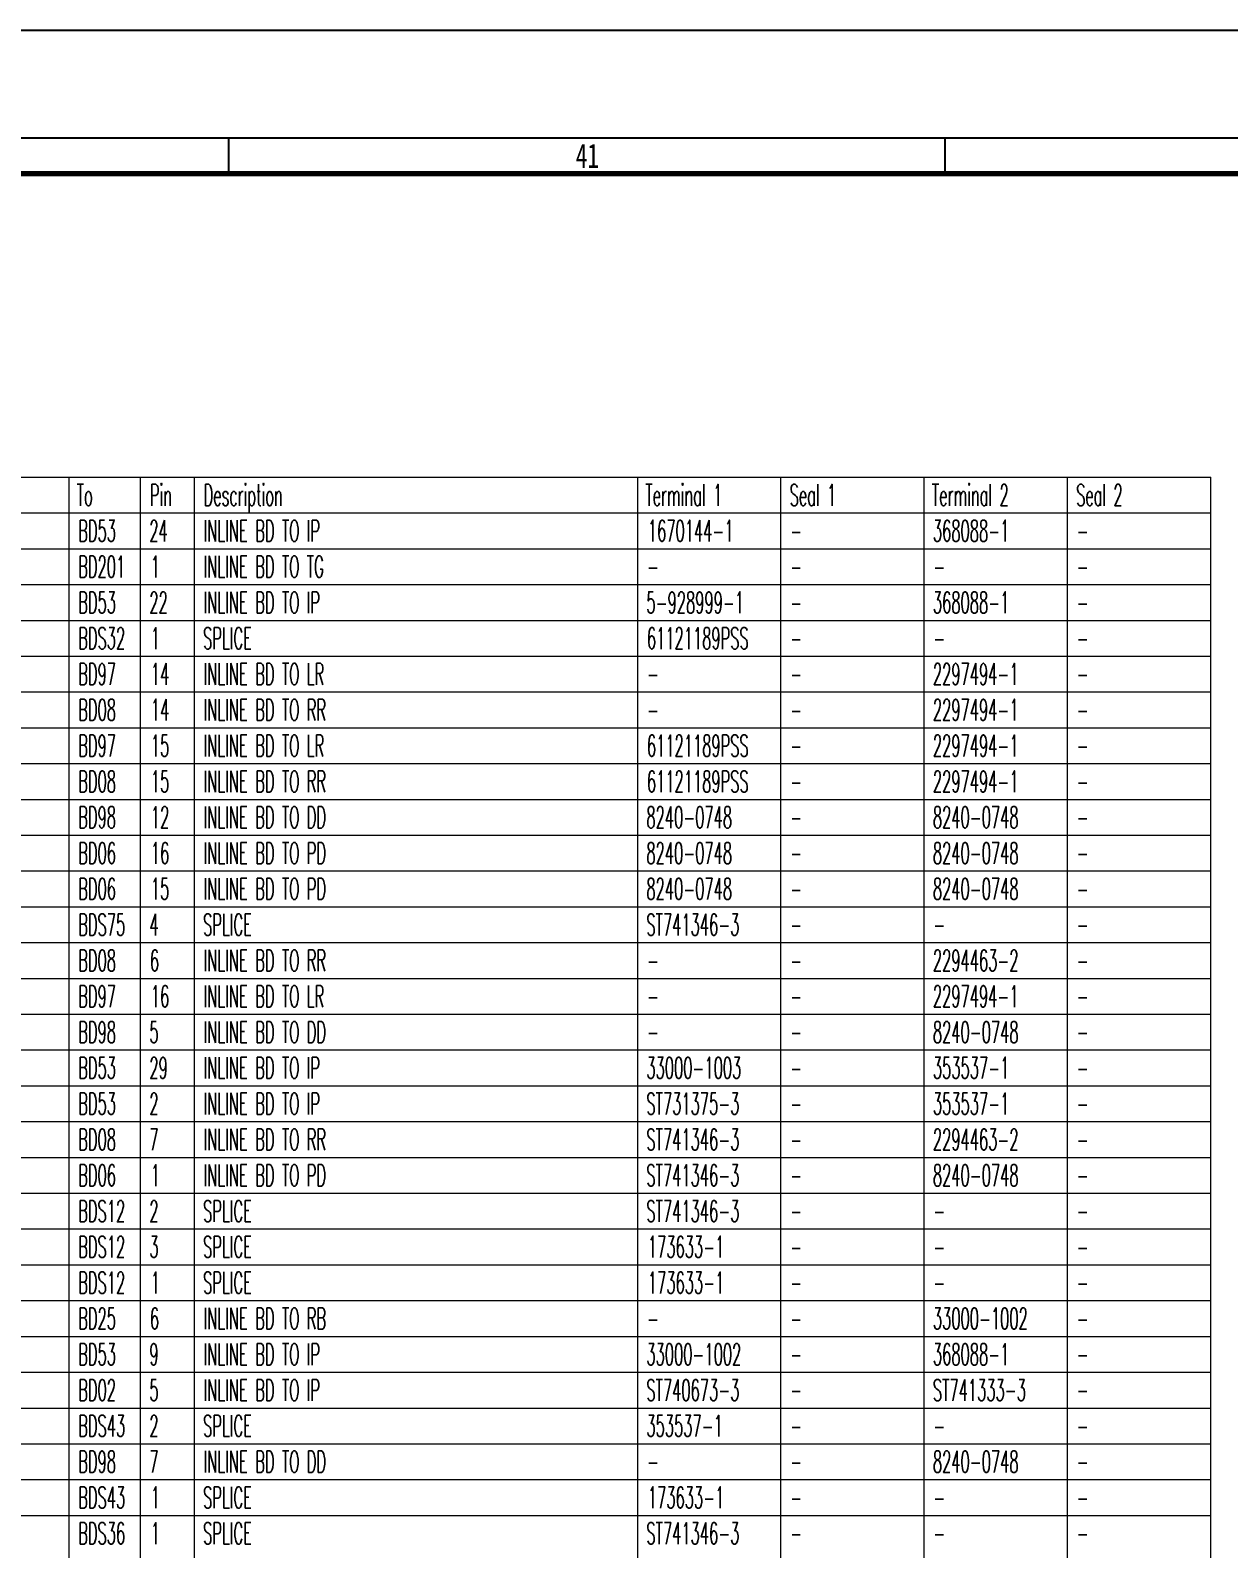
# Model space of a CAD drawing. Header units: inches. Extents: x 47316 to 59086, y 3141 to 11743.
# Drawn here: x 54240.2 to 54407.5, y 6247 to 6459 of the extents above; entities that cross this region are included whole.
import ezdxf

# ---------------------------------------------------------------- set-up
doc = ezdxf.new("R2010")
doc.units = ezdxf.units.IN
doc.header["$MEASUREMENT"] = 0
doc.styles.add('MtX_FangSong_GB2312', font='')
doc.styles.get("Standard").update_dxf_attribs({"font": ''})
doc.styles.get('MtX_FangSong_GB2312').set_extended_font_data('FangSong_GB2312')
doc.styles.get('Standard').set_extended_font_data('SimSun')

msp = doc.modelspace()

# ---------------------------------------------------------------- linework, layer by layer
at = {"color": 0}
for p, q in [((55003.93, 6459.03), (50247.93, 6459.03)), ((50267.93, 6444.03), (54956.93, 6444.03)), ((54267.93, 6439.03), (54267.93, 6444.03)), ((54367.93, 6439.03), (54367.93, 6444.03))]:
    msp.add_line(p, q, dxfattribs=at)
at = {"color": 0, "lineweight": 70}
msp.add_line((50267.93, 6439.03), (54983.93, 6439.03), dxfattribs=at)
at = {"color": 0, "linetype": 'Continuous', "lineweight": 15}
for p, q in [((54078.14, 6396.63), (54404.99, 6396.63)), ((54245.6, 5891.63), (54245.6, 6396.63)), ((54255.6, 5891.63), (54255.6, 6396.63)), ((54263.1, 5891.63), (54263.1, 6396.63)), ((54324.99, 5891.63), (54324.99, 6396.63)), ((54344.99, 5891.63), (54344.99, 6396.63)), ((54364.99, 5891.63), (54364.99, 6396.63)), ((54384.99, 5891.63), (54384.99, 6396.63)), ((54404.99, 5891.63), (54404.99, 6396.63)), ((54078.14, 6391.63), (54404.99, 6391.63)), ((54078.14, 6386.63), (54404.99, 6386.63)), ((54078.14, 6381.63), (54404.99, 6381.63)), ((54078.14, 6376.63), (54404.99, 6376.63)), ((54078.14, 6371.63), (54404.99, 6371.63)), ((54078.14, 6366.63), (54404.99, 6366.63)), ((54078.14, 6361.63), (54404.99, 6361.63)), ((54078.14, 6356.63), (54404.99, 6356.63)), ((54078.14, 6351.63), (54404.99, 6351.63)), ((54078.14, 6346.63), (54404.99, 6346.63)), ((54078.14, 6341.63), (54404.99, 6341.63)), ((54078.14, 6336.63), (54404.99, 6336.63)), ((54078.14, 6331.63), (54404.99, 6331.63)), ((54078.14, 6326.63), (54404.99, 6326.63)), ((54078.14, 6321.63), (54404.99, 6321.63)), ((54078.14, 6316.63), (54404.99, 6316.63)), ((54078.14, 6311.63), (54404.99, 6311.63)), ((54078.14, 6306.63), (54404.99, 6306.63)), ((54078.14, 6301.63), (54404.99, 6301.63)), ((54078.14, 6296.63), (54404.99, 6296.63)), ((54078.14, 6291.63), (54404.99, 6291.63)), ((54078.14, 6286.63), (54404.99, 6286.63)), ((54078.14, 6281.63), (54404.99, 6281.63)), ((54078.14, 6276.63), (54404.99, 6276.63)), ((54078.14, 6271.63), (54404.99, 6271.63)), ((54078.14, 6266.63), (54404.99, 6266.63)), ((54078.14, 6261.63), (54404.99, 6261.63)), ((54078.14, 6256.63), (54404.99, 6256.63)), ((54078.14, 6251.63), (54404.99, 6251.63))]:
    msp.add_line(p, q, dxfattribs=at)

# ---------------------------------------------------------------- texts
at = {"color": 0, "style": 'MtX_FangSong_GB2312', "width": 0.7}
msp.add_text('41', height=3.4, dxfattribs=at).set_placement((54316.35, 6439.83))
at = {"color": 140, "linetype": 'Continuous', "lineweight": 15, "char_height": 3, "attachment_point": 1}
for s, insert, width in [('\\Fromans.shx;\\W0.5000000000;\\T1.0000000000;\\o\\lTo', (54246.67, 6395.63), 2.5), ('\\Fromans.shx;\\W0.5000000000;\\T1.0000000000;\\o\\lPin', (54256.89, 6395.63), 3.4286), ('\\Fromans.shx;\\W0.5000000000;\\T1.0000000000;\\o\\lDescription', (54264.39, 6395.63), 12.2857), ('\\Fromans.shx;\\W0.5000000000;\\T1.0000000000;\\o\\lTerminal 1', (54326.06, 6395.63), 12.2857), ('\\Fromans.shx;\\W0.5000000000;\\T1.0000000000;\\o\\lSeal 1', (54346.21, 6395.63), 7.5714), ('\\Fromans.shx;\\W0.5000000000;\\T1.0000000000;\\o\\lTerminal 2', (54366.06, 6395.63), 12.2857), ('\\Fromans.shx;\\W0.5000000000;\\T1.0000000000;\\o\\lSeal 2', (54386.21, 6395.63), 7.5714)]:
    msp.add_mtext(s, dxfattribs=dict(at, insert=insert, width=width))
at = {"color": 7, "linetype": 'Continuous', "lineweight": 15, "char_height": 3, "attachment_point": 1}
for s, insert, width in [('\\Fromans.shx;\\W0.5000000000;\\T1.0000000000;\\o\\lBD53', (54246.89, 6390.63), 5.8571), ('\\Fromans.shx;\\W0.5000000000;\\T1.0000000000;\\o\\l24', (54256.82, 6390.63), 2.8571), ('\\Fromans.shx;\\W0.5000000000;\\T1.0000000000;\\o\\lINLINE BD TO IP', (54264.39, 6390.63), 19.1429), ('\\Fromans.shx;\\W0.5000000000;\\T1.0000000000;\\o\\l1670144-1', (54326.42, 6390.63), 13.2857), ('\\Fromans.shx;\\W0.5000000000;\\T1.0000000000;\\o\\l-', (54346.28, 6390.63), 1.8571), ('\\Fromans.shx;\\W0.5000000000;\\T1.0000000000;\\o\\l368088-1', (54366.21, 6390.63), 11.8571), ('\\Fromans.shx;\\W0.5000000000;\\T1.0000000000;\\o\\l-', (54386.28, 6390.63), 1.8571), ('\\Fromans.shx;\\W0.5000000000;\\T1.0000000000;\\o\\lBD201', (54246.89, 6385.63), 7.2857), ('\\Fromans.shx;\\W0.5000000000;\\T1.0000000000;\\o\\l1', (54257.03, 6385.63), 1.4286), ('\\Fromans.shx;\\W0.5000000000;\\T1.0000000000;\\o\\lINLINE BD TO TG', (54264.39, 6385.63), 19.7143), ('\\Fromans.shx;\\W0.5000000000;\\T1.0000000000;\\o\\l-', (54326.28, 6385.63), 1.8571), ('\\Fromans.shx;\\W0.5000000000;\\T1.0000000000;\\o\\l-', (54346.28, 6385.63), 1.8571), ('\\Fromans.shx;\\W0.5000000000;\\T1.0000000000;\\o\\l-', (54366.28, 6385.63), 1.8571), ('\\Fromans.shx;\\W0.5000000000;\\T1.0000000000;\\o\\l-', (54386.28, 6385.63), 1.8571), ('\\Fromans.shx;\\W0.5000000000;\\T1.0000000000;\\o\\lBD53', (54246.89, 6380.63), 5.8571), ('\\Fromans.shx;\\W0.5000000000;\\T1.0000000000;\\o\\l22', (54256.82, 6380.63), 2.8571), ('\\Fromans.shx;\\W0.5000000000;\\T1.0000000000;\\o\\lINLINE BD TO IP', (54264.39, 6380.63), 19.1429), ('\\Fromans.shx;\\W0.5000000000;\\T1.0000000000;\\o\\l5-928999-1', (54326.21, 6380.63), 15.1429), ('\\Fromans.shx;\\W0.5000000000;\\T1.0000000000;\\o\\l368088-1', (54366.21, 6380.63), 11.8571), ('\\Fromans.shx;\\W0.5000000000;\\T1.0000000000;\\o\\l-', (54346.28, 6380.63), 1.8571), ('\\Fromans.shx;\\W0.5000000000;\\T1.0000000000;\\o\\l-', (54386.28, 6380.63), 1.8571), ('\\Fromans.shx;\\W0.5000000000;\\T1.0000000000;\\o\\lBDS32', (54246.89, 6375.63), 7.2857), ('\\Fromans.shx;\\W0.5000000000;\\T1.0000000000;\\o\\l1', (54257.03, 6375.63), 1.4286), ('\\Fromans.shx;\\W0.5000000000;\\T1.0000000000;\\o\\lSPLICE', (54264.32, 6375.63), 7.5714), ('\\Fromans.shx;\\W0.5000000000;\\T1.0000000000;\\o\\l61121189PSS', (54326.28, 6375.63), 15.7857), ('\\Fromans.shx;\\W0.5000000000;\\T1.0000000000;\\o\\l-', (54346.28, 6375.63), 1.8571), ('\\Fromans.shx;\\W0.5000000000;\\T1.0000000000;\\o\\l-', (54366.28, 6375.63), 1.8571), ('\\Fromans.shx;\\W0.5000000000;\\T1.0000000000;\\o\\l-', (54386.28, 6375.63), 1.8571), ('\\Fromans.shx;\\W0.5000000000;\\T1.0000000000;\\o\\lBD97', (54246.89, 6370.63), 5.8571), ('\\Fromans.shx;\\W0.5000000000;\\T1.0000000000;\\o\\l14', (54257.03, 6370.63), 2.8571), ('\\Fromans.shx;\\W0.5000000000;\\T1.0000000000;\\o\\lINLINE BD TO LR', (54264.39, 6370.63), 19.7857), ('\\Fromans.shx;\\W0.5000000000;\\T1.0000000000;\\o\\l2297494-1', (54366.21, 6370.63), 13.2857), ('\\Fromans.shx;\\W0.5000000000;\\T1.0000000000;\\o\\l-', (54326.28, 6370.63), 1.8571), ('\\Fromans.shx;\\W0.5000000000;\\T1.0000000000;\\o\\l-', (54346.28, 6370.63), 1.8571), ('\\Fromans.shx;\\W0.5000000000;\\T1.0000000000;\\o\\l-', (54386.28, 6370.63), 1.8571), ('\\Fromans.shx;\\W0.5000000000;\\T1.0000000000;\\o\\lBD08', (54246.89, 6365.63), 5.8571), ('\\Fromans.shx;\\W0.5000000000;\\T1.0000000000;\\o\\l14', (54257.03, 6365.63), 2.8571), ('\\Fromans.shx;\\W0.5000000000;\\T1.0000000000;\\o\\lINLINE BD TO RR', (54264.39, 6365.63), 20.0714), ('\\Fromans.shx;\\W0.5000000000;\\T1.0000000000;\\o\\l2297494-1', (54366.21, 6365.63), 13.2857), ('\\Fromans.shx;\\W0.5000000000;\\T1.0000000000;\\o\\l-', (54326.28, 6365.63), 1.8571), ('\\Fromans.shx;\\W0.5000000000;\\T1.0000000000;\\o\\l-', (54346.28, 6365.63), 1.8571), ('\\Fromans.shx;\\W0.5000000000;\\T1.0000000000;\\o\\l-', (54386.28, 6365.63), 1.8571), ('\\Fromans.shx;\\W0.5000000000;\\T1.0000000000;\\o\\lBD97', (54246.89, 6360.63), 5.8571), ('\\Fromans.shx;\\W0.5000000000;\\T1.0000000000;\\o\\l15', (54257.03, 6360.63), 2.8571), ('\\Fromans.shx;\\W0.5000000000;\\T1.0000000000;\\o\\lINLINE BD TO LR', (54264.39, 6360.63), 19.7857), ('\\Fromans.shx;\\W0.5000000000;\\T1.0000000000;\\o\\l61121189PSS', (54326.28, 6360.63), 15.7857), ('\\Fromans.shx;\\W0.5000000000;\\T1.0000000000;\\o\\l2297494-1', (54366.21, 6360.63), 13.2857), ('\\Fromans.shx;\\W0.5000000000;\\T1.0000000000;\\o\\l-', (54346.28, 6360.63), 1.8571), ('\\Fromans.shx;\\W0.5000000000;\\T1.0000000000;\\o\\l-', (54386.28, 6360.63), 1.8571), ('\\Fromans.shx;\\W0.5000000000;\\T1.0000000000;\\o\\lBD08', (54246.89, 6355.63), 5.8571), ('\\Fromans.shx;\\W0.5000000000;\\T1.0000000000;\\o\\l15', (54257.03, 6355.63), 2.8571), ('\\Fromans.shx;\\W0.5000000000;\\T1.0000000000;\\o\\lINLINE BD TO RR', (54264.39, 6355.63), 20.0714), ('\\Fromans.shx;\\W0.5000000000;\\T1.0000000000;\\o\\l61121189PSS', (54326.28, 6355.63), 15.7857), ('\\Fromans.shx;\\W0.5000000000;\\T1.0000000000;\\o\\l2297494-1', (54366.21, 6355.63), 13.2857), ('\\Fromans.shx;\\W0.5000000000;\\T1.0000000000;\\o\\l-', (54346.28, 6355.63), 1.8571), ('\\Fromans.shx;\\W0.5000000000;\\T1.0000000000;\\o\\l-', (54386.28, 6355.63), 1.8571), ('\\Fromans.shx;\\W0.5000000000;\\T1.0000000000;\\o\\lBD98', (54246.89, 6350.63), 5.8571), ('\\Fromans.shx;\\W0.5000000000;\\T1.0000000000;\\o\\l12', (54257.03, 6350.63), 2.8571), ('\\Fromans.shx;\\W0.5000000000;\\T1.0000000000;\\o\\lINLINE BD TO DD', (54264.39, 6350.63), 20.0714), ('\\Fromans.shx;\\W0.5000000000;\\T1.0000000000;\\o\\l8240-0748', (54326.21, 6350.63), 13.2857), ('\\Fromans.shx;\\W0.5000000000;\\T1.0000000000;\\o\\l8240-0748', (54366.21, 6350.63), 13.2857), ('\\Fromans.shx;\\W0.5000000000;\\T1.0000000000;\\o\\l-', (54346.28, 6350.63), 1.8571), ('\\Fromans.shx;\\W0.5000000000;\\T1.0000000000;\\o\\l-', (54386.28, 6350.63), 1.8571), ('\\Fromans.shx;\\W0.5000000000;\\T1.0000000000;\\o\\lBD06', (54246.89, 6345.63), 5.8571), ('\\Fromans.shx;\\W0.5000000000;\\T1.0000000000;\\o\\l16', (54257.03, 6345.63), 2.8571), ('\\Fromans.shx;\\W0.5000000000;\\T1.0000000000;\\o\\lINLINE BD TO PD', (54264.39, 6345.63), 20.0714), ('\\Fromans.shx;\\W0.5000000000;\\T1.0000000000;\\o\\l8240-0748', (54326.21, 6345.63), 13.2857), ('\\Fromans.shx;\\W0.5000000000;\\T1.0000000000;\\o\\l8240-0748', (54366.21, 6345.63), 13.2857), ('\\Fromans.shx;\\W0.5000000000;\\T1.0000000000;\\o\\l-', (54346.28, 6345.63), 1.8571), ('\\Fromans.shx;\\W0.5000000000;\\T1.0000000000;\\o\\l-', (54386.28, 6345.63), 1.8571), ('\\Fromans.shx;\\W0.5000000000;\\T1.0000000000;\\o\\lBD06', (54246.89, 6340.63), 5.8571), ('\\Fromans.shx;\\W0.5000000000;\\T1.0000000000;\\o\\l15', (54257.03, 6340.63), 2.8571), ('\\Fromans.shx;\\W0.5000000000;\\T1.0000000000;\\o\\lINLINE BD TO PD', (54264.39, 6340.63), 20.0714), ('\\Fromans.shx;\\W0.5000000000;\\T1.0000000000;\\o\\l8240-0748', (54326.21, 6340.63), 13.2857), ('\\Fromans.shx;\\W0.5000000000;\\T1.0000000000;\\o\\l8240-0748', (54366.21, 6340.63), 13.2857), ('\\Fromans.shx;\\W0.5000000000;\\T1.0000000000;\\o\\l-', (54346.28, 6340.63), 1.8571), ('\\Fromans.shx;\\W0.5000000000;\\T1.0000000000;\\o\\l-', (54386.28, 6340.63), 1.8571), ('\\Fromans.shx;\\W0.5000000000;\\T1.0000000000;\\o\\lBDS75', (54246.89, 6335.63), 7.2857), ('\\Fromans.shx;\\W0.5000000000;\\T1.0000000000;\\o\\l4', (54256.82, 6335.63), 1.4286), ('\\Fromans.shx;\\W0.5000000000;\\T1.0000000000;\\o\\lSPLICE', (54264.32, 6335.63), 7.5714), ('\\Fromans.shx;\\W0.5000000000;\\T1.0000000000;\\o\\lST741346-3', (54326.21, 6335.63), 14.4286), ('\\Fromans.shx;\\W0.5000000000;\\T1.0000000000;\\o\\l-', (54346.28, 6335.63), 1.8571), ('\\Fromans.shx;\\W0.5000000000;\\T1.0000000000;\\o\\l-', (54366.28, 6335.63), 1.8571), ('\\Fromans.shx;\\W0.5000000000;\\T1.0000000000;\\o\\l-', (54386.28, 6335.63), 1.8571), ('\\Fromans.shx;\\W0.5000000000;\\T1.0000000000;\\o\\lBD08', (54246.89, 6330.63), 5.8571), ('\\Fromans.shx;\\W0.5000000000;\\T1.0000000000;\\o\\l6', (54256.89, 6330.63), 1.4286), ('\\Fromans.shx;\\W0.5000000000;\\T1.0000000000;\\o\\lINLINE BD TO RR', (54264.39, 6330.63), 20.0714), ('\\Fromans.shx;\\W0.5000000000;\\T1.0000000000;\\o\\l2294463-2', (54366.21, 6330.63), 13.2857), ('\\Fromans.shx;\\W0.5000000000;\\T1.0000000000;\\o\\l-', (54326.28, 6330.63), 1.8571), ('\\Fromans.shx;\\W0.5000000000;\\T1.0000000000;\\o\\l-', (54346.28, 6330.63), 1.8571), ('\\Fromans.shx;\\W0.5000000000;\\T1.0000000000;\\o\\l-', (54386.28, 6330.63), 1.8571), ('\\Fromans.shx;\\W0.5000000000;\\T1.0000000000;\\o\\lBD97', (54246.89, 6325.63), 5.8571), ('\\Fromans.shx;\\W0.5000000000;\\T1.0000000000;\\o\\l16', (54257.03, 6325.63), 2.8571), ('\\Fromans.shx;\\W0.5000000000;\\T1.0000000000;\\o\\lINLINE BD TO LR', (54264.39, 6325.63), 19.7857), ('\\Fromans.shx;\\W0.5000000000;\\T1.0000000000;\\o\\l2297494-1', (54366.21, 6325.63), 13.2857), ('\\Fromans.shx;\\W0.5000000000;\\T1.0000000000;\\o\\l-', (54326.28, 6325.63), 1.8571), ('\\Fromans.shx;\\W0.5000000000;\\T1.0000000000;\\o\\l-', (54346.28, 6325.63), 1.8571), ('\\Fromans.shx;\\W0.5000000000;\\T1.0000000000;\\o\\l-', (54386.28, 6325.63), 1.8571), ('\\Fromans.shx;\\W0.5000000000;\\T1.0000000000;\\o\\lBD98', (54246.89, 6320.63), 5.8571), ('\\Fromans.shx;\\W0.5000000000;\\T1.0000000000;\\o\\l5', (54256.82, 6320.63), 1.4286), ('\\Fromans.shx;\\W0.5000000000;\\T1.0000000000;\\o\\lINLINE BD TO DD', (54264.39, 6320.63), 20.0714), ('\\Fromans.shx;\\W0.5000000000;\\T1.0000000000;\\o\\l-', (54326.28, 6320.63), 1.8571), ('\\Fromans.shx;\\W0.5000000000;\\T1.0000000000;\\o\\l-', (54346.28, 6320.63), 1.8571), ('\\Fromans.shx;\\W0.5000000000;\\T1.0000000000;\\o\\l8240-0748', (54366.21, 6320.63), 13.2857), ('\\Fromans.shx;\\W0.5000000000;\\T1.0000000000;\\o\\l-', (54386.28, 6320.63), 1.8571), ('\\Fromans.shx;\\W0.5000000000;\\T1.0000000000;\\o\\lBD53', (54246.89, 6315.63), 5.8571), ('\\Fromans.shx;\\W0.5000000000;\\T1.0000000000;\\o\\l29', (54256.82, 6315.63), 2.8571), ('\\Fromans.shx;\\W0.5000000000;\\T1.0000000000;\\o\\lINLINE BD TO IP', (54264.39, 6315.63), 19.1429), ('\\Fromans.shx;\\W0.5000000000;\\T1.0000000000;\\o\\l33000-1003', (54326.21, 6315.63), 14.7143), ('\\Fromans.shx;\\W0.5000000000;\\T1.0000000000;\\o\\l353537-1', (54366.21, 6315.63), 11.8571), ('\\Fromans.shx;\\W0.5000000000;\\T1.0000000000;\\o\\l-', (54346.28, 6315.63), 1.8571), ('\\Fromans.shx;\\W0.5000000000;\\T1.0000000000;\\o\\l-', (54386.28, 6315.63), 1.8571), ('\\Fromans.shx;\\W0.5000000000;\\T1.0000000000;\\o\\lBD53', (54246.89, 6310.63), 5.8571), ('\\Fromans.shx;\\W0.5000000000;\\T1.0000000000;\\o\\l2', (54256.82, 6310.63), 1.4286), ('\\Fromans.shx;\\W0.5000000000;\\T1.0000000000;\\o\\lINLINE BD TO IP', (54264.39, 6310.63), 19.1429), ('\\Fromans.shx;\\W0.5000000000;\\T1.0000000000;\\o\\lST731375-3', (54326.21, 6310.63), 14.4286), ('\\Fromans.shx;\\W0.5000000000;\\T1.0000000000;\\o\\l353537-1', (54366.21, 6310.63), 11.8571), ('\\Fromans.shx;\\W0.5000000000;\\T1.0000000000;\\o\\l-', (54346.28, 6310.63), 1.8571), ('\\Fromans.shx;\\W0.5000000000;\\T1.0000000000;\\o\\l-', (54386.28, 6310.63), 1.8571), ('\\Fromans.shx;\\W0.5000000000;\\T1.0000000000;\\o\\lBD08', (54246.89, 6305.63), 5.8571), ('\\Fromans.shx;\\W0.5000000000;\\T1.0000000000;\\o\\l7', (54256.82, 6305.63), 1.4286), ('\\Fromans.shx;\\W0.5000000000;\\T1.0000000000;\\o\\lINLINE BD TO RR', (54264.39, 6305.63), 20.0714), ('\\Fromans.shx;\\W0.5000000000;\\T1.0000000000;\\o\\lST741346-3', (54326.21, 6305.63), 14.4286), ('\\Fromans.shx;\\W0.5000000000;\\T1.0000000000;\\o\\l-', (54346.28, 6305.63), 1.8571), ('\\Fromans.shx;\\W0.5000000000;\\T1.0000000000;\\o\\l2294463-2', (54366.21, 6305.63), 13.2857), ('\\Fromans.shx;\\W0.5000000000;\\T1.0000000000;\\o\\l-', (54386.28, 6305.63), 1.8571), ('\\Fromans.shx;\\W0.5000000000;\\T1.0000000000;\\o\\lBD06', (54246.89, 6300.63), 5.8571), ('\\Fromans.shx;\\W0.5000000000;\\T1.0000000000;\\o\\l1', (54257.03, 6300.63), 1.4286), ('\\Fromans.shx;\\W0.5000000000;\\T1.0000000000;\\o\\lINLINE BD TO PD', (54264.39, 6300.63), 20.0714), ('\\Fromans.shx;\\W0.5000000000;\\T1.0000000000;\\o\\lST741346-3', (54326.21, 6300.63), 14.4286), ('\\Fromans.shx;\\W0.5000000000;\\T1.0000000000;\\o\\l8240-0748', (54366.21, 6300.63), 13.2857), ('\\Fromans.shx;\\W0.5000000000;\\T1.0000000000;\\o\\l-', (54346.28, 6300.63), 1.8571), ('\\Fromans.shx;\\W0.5000000000;\\T1.0000000000;\\o\\l-', (54386.28, 6300.63), 1.8571), ('\\Fromans.shx;\\W0.5000000000;\\T1.0000000000;\\o\\lBDS12', (54246.89, 6295.63), 7.2857), ('\\Fromans.shx;\\W0.5000000000;\\T1.0000000000;\\o\\l2', (54256.82, 6295.63), 1.4286), ('\\Fromans.shx;\\W0.5000000000;\\T1.0000000000;\\o\\lSPLICE', (54264.32, 6295.63), 7.5714), ('\\Fromans.shx;\\W0.5000000000;\\T1.0000000000;\\o\\lST741346-3', (54326.21, 6295.63), 14.4286), ('\\Fromans.shx;\\W0.5000000000;\\T1.0000000000;\\o\\l-', (54346.28, 6295.63), 1.8571), ('\\Fromans.shx;\\W0.5000000000;\\T1.0000000000;\\o\\l-', (54366.28, 6295.63), 1.8571), ('\\Fromans.shx;\\W0.5000000000;\\T1.0000000000;\\o\\l-', (54386.28, 6295.63), 1.8571), ('\\Fromans.shx;\\W0.5000000000;\\T1.0000000000;\\o\\lBDS12', (54246.89, 6290.63), 7.2857), ('\\Fromans.shx;\\W0.5000000000;\\T1.0000000000;\\o\\l3', (54256.82, 6290.63), 1.4286), ('\\Fromans.shx;\\W0.5000000000;\\T1.0000000000;\\o\\lSPLICE', (54264.32, 6290.63), 7.5714), ('\\Fromans.shx;\\W0.5000000000;\\T1.0000000000;\\o\\l173633-1', (54326.42, 6290.63), 11.8571), ('\\Fromans.shx;\\W0.5000000000;\\T1.0000000000;\\o\\l-', (54346.28, 6290.63), 1.8571), ('\\Fromans.shx;\\W0.5000000000;\\T1.0000000000;\\o\\l-', (54366.28, 6290.63), 1.8571), ('\\Fromans.shx;\\W0.5000000000;\\T1.0000000000;\\o\\l-', (54386.28, 6290.63), 1.8571), ('\\Fromans.shx;\\W0.5000000000;\\T1.0000000000;\\o\\lBDS12', (54246.89, 6285.63), 7.2857), ('\\Fromans.shx;\\W0.5000000000;\\T1.0000000000;\\o\\l1', (54257.03, 6285.63), 1.4286), ('\\Fromans.shx;\\W0.5000000000;\\T1.0000000000;\\o\\lSPLICE', (54264.32, 6285.63), 7.5714), ('\\Fromans.shx;\\W0.5000000000;\\T1.0000000000;\\o\\l173633-1', (54326.42, 6285.63), 11.8571), ('\\Fromans.shx;\\W0.5000000000;\\T1.0000000000;\\o\\l-', (54346.28, 6285.63), 1.8571), ('\\Fromans.shx;\\W0.5000000000;\\T1.0000000000;\\o\\l-', (54366.28, 6285.63), 1.8571), ('\\Fromans.shx;\\W0.5000000000;\\T1.0000000000;\\o\\l-', (54386.28, 6285.63), 1.8571), ('\\Fromans.shx;\\W0.5000000000;\\T1.0000000000;\\o\\lBD25', (54246.89, 6280.63), 5.8571), ('\\Fromans.shx;\\W0.5000000000;\\T1.0000000000;\\o\\l6', (54256.89, 6280.63), 1.4286), ('\\Fromans.shx;\\W0.5000000000;\\T1.0000000000;\\o\\lINLINE BD TO RB', (54264.39, 6280.63), 20.0714), ('\\Fromans.shx;\\W0.5000000000;\\T1.0000000000;\\o\\l33000-1002', (54366.21, 6280.63), 14.7143), ('\\Fromans.shx;\\W0.5000000000;\\T1.0000000000;\\o\\l-', (54326.28, 6280.63), 1.8571), ('\\Fromans.shx;\\W0.5000000000;\\T1.0000000000;\\o\\l-', (54346.28, 6280.63), 1.8571), ('\\Fromans.shx;\\W0.5000000000;\\T1.0000000000;\\o\\l-', (54386.28, 6280.63), 1.8571), ('\\Fromans.shx;\\W0.5000000000;\\T1.0000000000;\\o\\lBD53', (54246.89, 6275.63), 5.8571), ('\\Fromans.shx;\\W0.5000000000;\\T1.0000000000;\\o\\l9', (54256.82, 6275.63), 1.4286), ('\\Fromans.shx;\\W0.5000000000;\\T1.0000000000;\\o\\lINLINE BD TO IP', (54264.39, 6275.63), 19.1429), ('\\Fromans.shx;\\W0.5000000000;\\T1.0000000000;\\o\\l33000-1002', (54326.21, 6275.63), 14.7143), ('\\Fromans.shx;\\W0.5000000000;\\T1.0000000000;\\o\\l368088-1', (54366.21, 6275.63), 11.8571), ('\\Fromans.shx;\\W0.5000000000;\\T1.0000000000;\\o\\l-', (54346.28, 6275.63), 1.8571), ('\\Fromans.shx;\\W0.5000000000;\\T1.0000000000;\\o\\l-', (54386.28, 6275.63), 1.8571), ('\\Fromans.shx;\\W0.5000000000;\\T1.0000000000;\\o\\lBD02', (54246.89, 6270.63), 5.8571), ('\\Fromans.shx;\\W0.5000000000;\\T1.0000000000;\\o\\l5', (54256.82, 6270.63), 1.4286), ('\\Fromans.shx;\\W0.5000000000;\\T1.0000000000;\\o\\lINLINE BD TO IP', (54264.39, 6270.63), 19.1429), ('\\Fromans.shx;\\W0.5000000000;\\T1.0000000000;\\o\\lST740673-3', (54326.21, 6270.63), 14.4286), ('\\Fromans.shx;\\W0.5000000000;\\T1.0000000000;\\o\\lST741333-3', (54366.21, 6270.63), 14.4286), ('\\Fromans.shx;\\W0.5000000000;\\T1.0000000000;\\o\\l-', (54346.28, 6270.63), 1.8571), ('\\Fromans.shx;\\W0.5000000000;\\T1.0000000000;\\o\\l-', (54386.28, 6270.63), 1.8571), ('\\Fromans.shx;\\W0.5000000000;\\T1.0000000000;\\o\\lBDS43', (54246.89, 6265.63), 7.2857), ('\\Fromans.shx;\\W0.5000000000;\\T1.0000000000;\\o\\l2', (54256.82, 6265.63), 1.4286), ('\\Fromans.shx;\\W0.5000000000;\\T1.0000000000;\\o\\lSPLICE', (54264.32, 6265.63), 7.5714), ('\\Fromans.shx;\\W0.5000000000;\\T1.0000000000;\\o\\l353537-1', (54326.21, 6265.63), 11.8571), ('\\Fromans.shx;\\W0.5000000000;\\T1.0000000000;\\o\\l-', (54346.28, 6265.63), 1.8571), ('\\Fromans.shx;\\W0.5000000000;\\T1.0000000000;\\o\\l-', (54366.28, 6265.63), 1.8571), ('\\Fromans.shx;\\W0.5000000000;\\T1.0000000000;\\o\\l-', (54386.28, 6265.63), 1.8571), ('\\Fromans.shx;\\W0.5000000000;\\T1.0000000000;\\o\\lBD98', (54246.89, 6260.63), 5.8571), ('\\Fromans.shx;\\W0.5000000000;\\T1.0000000000;\\o\\l7', (54256.82, 6260.63), 1.4286), ('\\Fromans.shx;\\W0.5000000000;\\T1.0000000000;\\o\\lINLINE BD TO DD', (54264.39, 6260.63), 20.0714), ('\\Fromans.shx;\\W0.5000000000;\\T1.0000000000;\\o\\l8240-0748', (54366.21, 6260.63), 13.2857), ('\\Fromans.shx;\\W0.5000000000;\\T1.0000000000;\\o\\l-', (54326.28, 6260.63), 1.8571), ('\\Fromans.shx;\\W0.5000000000;\\T1.0000000000;\\o\\l-', (54346.28, 6260.63), 1.8571), ('\\Fromans.shx;\\W0.5000000000;\\T1.0000000000;\\o\\l-', (54386.28, 6260.63), 1.8571), ('\\Fromans.shx;\\W0.5000000000;\\T1.0000000000;\\o\\lBDS43', (54246.89, 6255.63), 7.2857), ('\\Fromans.shx;\\W0.5000000000;\\T1.0000000000;\\o\\l1', (54257.03, 6255.63), 1.4286), ('\\Fromans.shx;\\W0.5000000000;\\T1.0000000000;\\o\\lSPLICE', (54264.32, 6255.63), 7.5714), ('\\Fromans.shx;\\W0.5000000000;\\T1.0000000000;\\o\\l173633-1', (54326.42, 6255.63), 11.8571), ('\\Fromans.shx;\\W0.5000000000;\\T1.0000000000;\\o\\l-', (54346.28, 6255.63), 1.8571), ('\\Fromans.shx;\\W0.5000000000;\\T1.0000000000;\\o\\l-', (54366.28, 6255.63), 1.8571), ('\\Fromans.shx;\\W0.5000000000;\\T1.0000000000;\\o\\l-', (54386.28, 6255.63), 1.8571), ('\\Fromans.shx;\\W0.5000000000;\\T1.0000000000;\\o\\lBDS36', (54246.89, 6250.63), 7.2857), ('\\Fromans.shx;\\W0.5000000000;\\T1.0000000000;\\o\\l1', (54257.03, 6250.63), 1.4286), ('\\Fromans.shx;\\W0.5000000000;\\T1.0000000000;\\o\\lSPLICE', (54264.32, 6250.63), 7.5714), ('\\Fromans.shx;\\W0.5000000000;\\T1.0000000000;\\o\\lST741346-3', (54326.21, 6250.63), 14.4286), ('\\Fromans.shx;\\W0.5000000000;\\T1.0000000000;\\o\\l-', (54346.28, 6250.63), 1.8571), ('\\Fromans.shx;\\W0.5000000000;\\T1.0000000000;\\o\\l-', (54366.28, 6250.63), 1.8571), ('\\Fromans.shx;\\W0.5000000000;\\T1.0000000000;\\o\\l-', (54386.28, 6250.63), 1.8571)]:
    msp.add_mtext(s, dxfattribs=dict(at, insert=insert, width=width))

doc.saveas('drawing.dxf')
